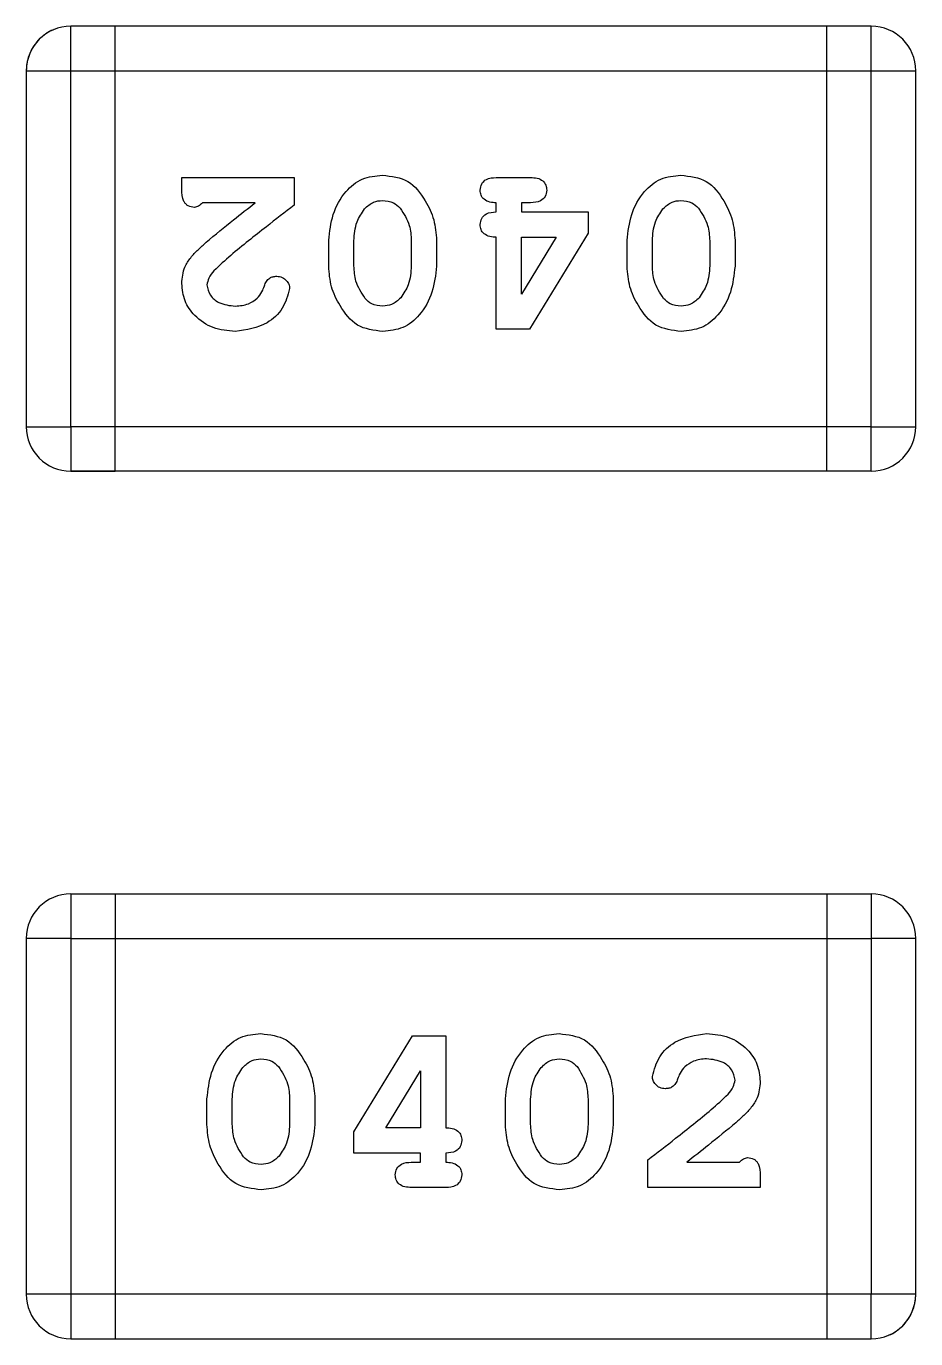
# Model space of a CAD drawing. Header units: millimetres. Extents: x 16604 to 36223, y 4309 to 8014.
# Drawn here: x 19495.865 to 19496.881, y 5306.452 to 5307.951 of the extents above; entities that cross this region are included whole.
import ezdxf

# ---------------------------------------------------------------- set-up
doc = ezdxf.new("R2010")
doc.units = ezdxf.units.MM
doc.layers.get('0').update_dxf_attribs({"lineweight": 35})

msp = doc.modelspace()

# ---------------------------------------------------------------- linework, layer by layer
at = {"color": 7, "linetype": 'Continuous', "lineweight": 25}
for p, q in [((19495.9157, 5307.4937), (19495.9157, 5307.9509)), ((19495.9665, 5307.9509), (19495.9157, 5307.9509)), ((19495.9665, 5307.9001), (19495.9665, 5307.9509)), ((19496.8301, 5307.9509), (19495.9665, 5307.9509)), ((19496.7793, 5307.9001), (19496.7793, 5307.9509)), ((19496.8301, 5307.9001), (19496.8301, 5307.9509)), ((19495.8649, 5307.9001), (19495.8649, 5307.4937)), ((19495.8649, 5307.9001), (19495.9157, 5307.9001)), ((19495.9157, 5307.9001), (19496.8301, 5307.9001)), ((19495.9665, 5307.4429), (19495.9665, 5307.9001)), ((19496.7793, 5307.4937), (19496.7793, 5307.9001)), ((19496.8301, 5307.4429), (19496.8301, 5307.9001)), ((19496.8301, 5307.9001), (19496.8809, 5307.9001)), ((19496.8809, 5307.4937), (19496.8809, 5307.9001)), ((19496.0425, 5307.7651), (19496.0425, 5307.7782)), ((19496.0425, 5307.7782), (19496.171, 5307.7782)), ((19496.171, 5307.7782), (19496.171, 5307.7467)), ((19496.4017, 5307.7782), (19496.441, 5307.7782)), ((19496.1264, 5307.7494), (19496.0661, 5307.7494)), ((19496.4017, 5307.7389), (19496.4017, 5307.7494)), ((19496.441, 5307.7494), (19496.4305, 5307.7494)), ((19496.4305, 5307.7494), (19496.4305, 5307.7389)), ((19496.4305, 5307.7389), (19496.5066, 5307.7389)), ((19496.5066, 5307.7389), (19496.5066, 5307.7148)), ((19496.5066, 5307.7148), (19496.4395, 5307.6052)), ((19496.2103, 5307.6769), (19496.2103, 5307.7065)), ((19496.2391, 5307.6773), (19496.2391, 5307.706)), ((19496.3047, 5307.706), (19496.3047, 5307.6773)), ((19496.3335, 5307.7065), (19496.3335, 5307.6769)), ((19496.4017, 5307.6052), (19496.4017, 5307.71)), ((19496.4305, 5307.645), (19496.4305, 5307.71)), ((19496.4703, 5307.71), (19496.4305, 5307.645)), ((19496.4305, 5307.71), (19496.4703, 5307.71)), ((19496.5511, 5307.6769), (19496.5511, 5307.7065)), ((19496.58, 5307.6773), (19496.58, 5307.706)), ((19496.6455, 5307.706), (19496.6455, 5307.6773)), ((19496.6744, 5307.7065), (19496.6744, 5307.6769)), ((19496.4395, 5307.6052), (19496.4017, 5307.6052)), ((19495.8649, 5307.4937), (19495.9157, 5307.4937)), ((19495.9157, 5307.4937), (19495.9157, 5307.4429)), ((19496.8301, 5307.4937), (19495.9157, 5307.4937)), ((19496.7793, 5307.4429), (19496.7793, 5307.4937)), ((19496.8301, 5307.4937), (19496.8809, 5307.4937)), ((19495.9157, 5307.4429), (19495.9665, 5307.4429)), ((19496.8301, 5307.4429), (19495.9157, 5307.4429)), ((19495.9157, 5306.9603), (19495.9157, 5306.4523)), ((19495.9157, 5306.9603), (19496.8301, 5306.9603)), ((19495.9665, 5306.9603), (19495.9665, 5306.4523)), ((19496.7793, 5306.9603), (19496.7793, 5306.4523)), ((19496.8301, 5306.9603), (19496.8301, 5306.5031)), ((19495.9157, 5306.9095), (19495.8649, 5306.9095)), ((19495.8649, 5306.9095), (19495.8649, 5306.5031)), ((19495.9157, 5306.9095), (19496.8301, 5306.9095)), ((19496.8809, 5306.9095), (19496.8301, 5306.9095)), ((19496.8809, 5306.5031), (19496.8809, 5306.9095)), ((19496.2391, 5306.6884), (19496.3062, 5306.7981)), ((19496.3062, 5306.7981), (19496.344, 5306.7981)), ((19496.344, 5306.7981), (19496.344, 5306.6932)), ((19496.2754, 5306.6932), (19496.3152, 5306.7583)), ((19496.3152, 5306.7583), (19496.3152, 5306.6932)), ((19496.0713, 5306.6968), (19496.0713, 5306.7264)), ((19496.1002, 5306.6972), (19496.1002, 5306.7259)), ((19496.1657, 5306.7259), (19496.1657, 5306.6972)), ((19496.1946, 5306.7264), (19496.1946, 5306.6968)), ((19496.4122, 5306.6968), (19496.4122, 5306.7264)), ((19496.441, 5306.6972), (19496.441, 5306.7259)), ((19496.5066, 5306.7259), (19496.5066, 5306.6972)), ((19496.5354, 5306.7264), (19496.5354, 5306.6968)), ((19496.2391, 5306.6644), (19496.2391, 5306.6884)), ((19496.3152, 5306.6932), (19496.2754, 5306.6932)), ((19496.3152, 5306.6644), (19496.2391, 5306.6644)), ((19496.3047, 5306.6539), (19496.3152, 5306.6539)), ((19496.3152, 5306.6539), (19496.3152, 5306.6644)), ((19496.344, 5306.6644), (19496.344, 5306.6539)), ((19496.5747, 5306.625), (19496.5747, 5306.6565)), ((19496.6193, 5306.6539), (19496.6796, 5306.6539)), ((19496.7032, 5306.6382), (19496.7032, 5306.625)), ((19496.344, 5306.625), (19496.3047, 5306.625)), ((19496.7032, 5306.625), (19496.5747, 5306.625)), ((19495.9157, 5306.5031), (19495.8649, 5306.5031)), ((19495.9665, 5306.5031), (19495.9157, 5306.5031)), ((19496.8301, 5306.5031), (19495.9665, 5306.5031)), ((19496.8809, 5306.5031), (19496.8301, 5306.5031)), ((19496.8301, 5306.4523), (19496.8301, 5306.5031)), ((19495.9157, 5306.4523), (19496.8301, 5306.4523))]:
    msp.add_line(p, q, dxfattribs=at)
for centre, start, end in [((19495.9157, 5307.9001), 90, 180), ((19496.8301, 5307.9001), 0, 90), ((19495.9157, 5307.4937), 180, 270), ((19496.8301, 5307.4937), 270, 0), ((19495.9157, 5306.9095), 90, 180), ((19496.8301, 5306.9095), 0, 90), ((19495.9157, 5306.5031), 180, 270), ((19496.8301, 5306.5031), 270, 0)]:
    msp.add_arc(centre, 0.0508, start, end, dxfattribs=at)
for points, knots in [([(19495.897, 5307.9473), (19495.8966, 5307.9471), (19495.8929, 5307.946), (19495.8865, 5307.942), (19495.8784, 5307.9352), (19495.8722, 5307.9269), (19495.8679, 5307.9179), (19495.8653, 5307.9087), (19495.865, 5307.9029), (19495.8649, 5307.9001)], [0, 0, 0, 0, 0.017775, 0.191787, 0.36605, 0.537057, 0.701169, 0.855769, 1, 1, 1, 1]), ([(19496.2103, 5307.7065), (19496.2114, 5307.7165), (19496.2137, 5307.7364), (19496.2273, 5307.7614), (19496.2479, 5307.7786), (19496.2638, 5307.7801), (19496.2718, 5307.7808)], [0, 0, 0, 0, 0.280233, 0.560818, 0.780182, 1, 1, 1, 1]), ([(19496.2718, 5307.7808), (19496.2821, 5307.7797), (19496.3027, 5307.7773), (19496.3204, 5307.7534), (19496.3317, 5307.7303), (19496.3329, 5307.7144), (19496.3335, 5307.7065)], [0, 0, 0, 0, 0.278665, 0.558122, 0.779114, 1, 1, 1, 1]), ([(19496.3833, 5307.7638), (19496.3837, 5307.7663), (19496.3843, 5307.7712), (19496.3913, 5307.7777), (19496.3977, 5307.778), (19496.4017, 5307.7782)], [0, 0, 0, 0, 0.280064, 0.559335, 1, 1, 1, 1]), ([(19496.441, 5307.7782), (19496.4435, 5307.7781), (19496.4484, 5307.7779), (19496.455, 5307.7751), (19496.4588, 5307.7696), (19496.4592, 5307.7657), (19496.4594, 5307.7638)], [0, 0, 0, 0, 0.280947, 0.560058, 0.77987, 1, 1, 1, 1]), ([(19496.5511, 5307.7065), (19496.5523, 5307.7165), (19496.5545, 5307.7364), (19496.5682, 5307.7614), (19496.5888, 5307.7786), (19496.6047, 5307.7801), (19496.6126, 5307.7808)], [0, 0, 0, 0, 0.280233, 0.560818, 0.780182, 1, 1, 1, 1]), ([(19496.6126, 5307.7808), (19496.6229, 5307.7797), (19496.6435, 5307.7773), (19496.6613, 5307.7534), (19496.6725, 5307.7303), (19496.6738, 5307.7144), (19496.6744, 5307.7065)], [0, 0, 0, 0, 0.278665, 0.558122, 0.779114, 1, 1, 1, 1]), ([(19496.0569, 5307.7441), (19496.0545, 5307.7444), (19496.0508, 5307.7449), (19496.047, 5307.7479), (19496.0428, 5307.7539), (19496.0426, 5307.7601), (19496.0425, 5307.7651)], [0, 0, 0, 0, 0.249198, 0.374789, 0.500587, 1, 1, 1, 1]), ([(19496.4017, 5307.7494), (19496.3992, 5307.7495), (19496.3943, 5307.7496), (19496.3878, 5307.7526), (19496.3839, 5307.7579), (19496.3835, 5307.7618), (19496.3833, 5307.7638)], [0, 0, 0, 0, 0.280975, 0.560088, 0.779862, 1, 1, 1, 1]), ([(19496.4594, 5307.7638), (19496.4591, 5307.7613), (19496.4584, 5307.7563), (19496.4514, 5307.7499), (19496.445, 5307.7496), (19496.441, 5307.7494)], [0, 0, 0, 0, 0.280041, 0.559337, 1, 1, 1, 1]), ([(19496.0661, 5307.7494), (19496.0646, 5307.7479), (19496.0621, 5307.7452), (19496.0585, 5307.7444), (19496.0569, 5307.7441)], [0, 0, 0, 0, 0.56148, 1, 1, 1, 1]), ([(19496.0704, 5307.7043), (19496.0807, 5307.7129), (19496.0992, 5307.7282), (19496.1181, 5307.7429), (19496.1264, 5307.7494)], [0, 0, 0, 0, 0.559982, 1, 1, 1, 1]), ([(19496.171, 5307.7467), (19496.1603, 5307.7385), (19496.1428, 5307.725), (19496.1187, 5307.7059), (19496.0983, 5307.6896), (19496.0856, 5307.6777), (19496.0793, 5307.6718)], [0, 0, 0, 0, 0.340031, 0.560051, 0.780068, 1, 1, 1, 1]), ([(19496.2512, 5307.7423), (19496.2545, 5307.7454), (19496.2603, 5307.751), (19496.2682, 5307.7517), (19496.2717, 5307.752)], [0, 0, 0, 0, 0.55887, 1, 1, 1, 1]), ([(19496.2717, 5307.752), (19496.2761, 5307.7516), (19496.2839, 5307.751), (19496.2895, 5307.7456), (19496.2919, 5307.7432)], [0, 0, 0, 0, 0.559767, 1, 1, 1, 1]), ([(19496.5921, 5307.7423), (19496.5953, 5307.7454), (19496.6011, 5307.751), (19496.609, 5307.7517), (19496.6126, 5307.752)], [0, 0, 0, 0, 0.55887, 1, 1, 1, 1]), ([(19496.6126, 5307.752), (19496.6169, 5307.7516), (19496.6248, 5307.751), (19496.6303, 5307.7456), (19496.6328, 5307.7432)], [0, 0, 0, 0, 0.559767, 1, 1, 1, 1]), ([(19496.2391, 5307.706), (19496.2396, 5307.7134), (19496.2406, 5307.7266), (19496.248, 5307.7375), (19496.2512, 5307.7423)], [0, 0, 0, 0, 0.559888, 1, 1, 1, 1]), ([(19496.2919, 5307.7432), (19496.2961, 5307.7368), (19496.3035, 5307.7254), (19496.3043, 5307.712), (19496.3047, 5307.706)], [0, 0, 0, 0, 0.559159, 1, 1, 1, 1]), ([(19496.3833, 5307.7245), (19496.3837, 5307.7269), (19496.3843, 5307.7319), (19496.3913, 5307.7384), (19496.3977, 5307.7387), (19496.4017, 5307.7389)], [0, 0, 0, 0, 0.2800636, 0.5593346, 1, 1, 1, 1]), ([(19496.58, 5307.706), (19496.5805, 5307.7134), (19496.5814, 5307.7266), (19496.5888, 5307.7375), (19496.5921, 5307.7423)], [0, 0, 0, 0, 0.559888, 1, 1, 1, 1]), ([(19496.6328, 5307.7432), (19496.6369, 5307.7368), (19496.6443, 5307.7254), (19496.6452, 5307.712), (19496.6455, 5307.706)], [0, 0, 0, 0, 0.559159, 1, 1, 1, 1]), ([(19496.4017, 5307.71), (19496.3992, 5307.7101), (19496.3943, 5307.7103), (19496.3878, 5307.7133), (19496.3839, 5307.7186), (19496.3835, 5307.7225), (19496.3833, 5307.7245)], [0, 0, 0, 0, 0.2809754, 0.5600884, 0.7798617, 1, 1, 1, 1]), ([(19496.0425, 5307.6571), (19496.0431, 5307.6636), (19496.0441, 5307.6744), (19496.0525, 5307.6869), (19496.0611, 5307.6959), (19496.0673, 5307.7015), (19496.0704, 5307.7043)], [0, 0, 0, 0, 0.338889, 0.558801, 0.779364, 1, 1, 1, 1]), ([(19496.0793, 5307.6718), (19496.0769, 5307.6691), (19496.0728, 5307.6644), (19496.0718, 5307.6583), (19496.0713, 5307.6556)], [0, 0, 0, 0, 0.560979, 1, 1, 1, 1]), ([(19496.2722, 5307.6025), (19496.2619, 5307.6037), (19496.2413, 5307.6061), (19496.2235, 5307.6299), (19496.2122, 5307.6531), (19496.2109, 5307.669), (19496.2103, 5307.6769)], [0, 0, 0, 0, 0.2786531, 0.5581323, 0.7791225, 1, 1, 1, 1]), ([(19496.2518, 5307.6402), (19496.2477, 5307.6466), (19496.2403, 5307.658), (19496.2395, 5307.6714), (19496.2391, 5307.6773)], [0, 0, 0, 0, 0.559235, 1, 1, 1, 1]), ([(19496.3335, 5307.6769), (19496.3324, 5307.6669), (19496.3301, 5307.6469), (19496.3165, 5307.622), (19496.296, 5307.6048), (19496.2801, 5307.6033), (19496.2722, 5307.6025)], [0, 0, 0, 0, 0.280233, 0.56078, 0.780163, 1, 1, 1, 1]), ([(19496.3047, 5307.6773), (19496.3042, 5307.6699), (19496.3033, 5307.6567), (19496.2959, 5307.6458), (19496.2926, 5307.641)], [0, 0, 0, 0, 0.5598727, 1, 1, 1, 1]), ([(19496.613, 5307.6025), (19496.6028, 5307.6037), (19496.5821, 5307.6061), (19496.5644, 5307.6299), (19496.553, 5307.6531), (19496.5518, 5307.669), (19496.5511, 5307.6769)], [0, 0, 0, 0, 0.278653, 0.558132, 0.779122, 1, 1, 1, 1]), ([(19496.5926, 5307.6402), (19496.5885, 5307.6466), (19496.5812, 5307.658), (19496.5803, 5307.6714), (19496.58, 5307.6773)], [0, 0, 0, 0, 0.5592349, 1, 1, 1, 1]), ([(19496.6744, 5307.6769), (19496.6732, 5307.6669), (19496.671, 5307.6469), (19496.6574, 5307.622), (19496.6369, 5307.6048), (19496.621, 5307.6033), (19496.613, 5307.6025)], [0, 0, 0, 0, 0.280233, 0.56078, 0.780163, 1, 1, 1, 1]), ([(19496.6455, 5307.6773), (19496.645, 5307.6699), (19496.6441, 5307.6567), (19496.6367, 5307.6458), (19496.6334, 5307.641)], [0, 0, 0, 0, 0.5598727, 1, 1, 1, 1]), ([(19496.1036, 5307.6025), (19496.095, 5307.6032), (19496.0778, 5307.6046), (19496.0576, 5307.6186), (19496.0446, 5307.6369), (19496.0432, 5307.6504), (19496.0425, 5307.6571)], [0, 0, 0, 0, 0.2802887, 0.5598365, 0.7799445, 1, 1, 1, 1]), ([(19496.0713, 5307.6556), (19496.0722, 5307.6514), (19496.074, 5307.6431), (19496.0864, 5307.6332), (19496.0972, 5307.632), (19496.1038, 5307.6314)], [0, 0, 0, 0, 0.278618, 0.559765, 1, 1, 1, 1]), ([(19496.1286, 5307.6403), (19496.1306, 5307.6427), (19496.1342, 5307.647), (19496.1361, 5307.6522), (19496.1369, 5307.6545)], [0, 0, 0, 0, 0.559298, 1, 1, 1, 1]), ([(19496.1369, 5307.6545), (19496.1375, 5307.6562), (19496.1389, 5307.6596), (19496.1424, 5307.6634), (19496.1467, 5307.6652), (19496.1496, 5307.6654), (19496.151, 5307.6655)], [0, 0, 0, 0, 0.280502, 0.559573, 0.77954, 1, 1, 1, 1]), ([(19496.151, 5307.6655), (19496.1531, 5307.6652), (19496.1573, 5307.6647), (19496.1621, 5307.6609), (19496.1652, 5307.6564), (19496.1655, 5307.6531), (19496.1657, 5307.6514)], [0, 0, 0, 0, 0.279504, 0.559316, 0.779773, 1, 1, 1, 1]), ([(19496.1657, 5307.6514), (19496.1636, 5307.6436), (19496.1592, 5307.628), (19496.1371, 5307.6074), (19496.1163, 5307.6044), (19496.1036, 5307.6025)], [0, 0, 0, 0, 0.279813, 0.560624, 1, 1, 1, 1]), ([(19496.1038, 5307.6314), (19496.1089, 5307.6318), (19496.1181, 5307.6325), (19496.1254, 5307.6379), (19496.1286, 5307.6403)], [0, 0, 0, 0, 0.559769, 1, 1, 1, 1]), ([(19496.272, 5307.6314), (19496.2676, 5307.6317), (19496.2598, 5307.6324), (19496.2542, 5307.6378), (19496.2518, 5307.6402)], [0, 0, 0, 0, 0.559719, 1, 1, 1, 1]), ([(19496.2926, 5307.641), (19496.2893, 5307.6379), (19496.2835, 5307.6323), (19496.2755, 5307.6317), (19496.272, 5307.6314)], [0, 0, 0, 0, 0.558894, 1, 1, 1, 1]), ([(19496.6128, 5307.6314), (19496.6085, 5307.6317), (19496.6007, 5307.6324), (19496.5951, 5307.6378), (19496.5926, 5307.6402)], [0, 0, 0, 0, 0.559719, 1, 1, 1, 1]), ([(19496.6334, 5307.641), (19496.6302, 5307.6379), (19496.6243, 5307.6323), (19496.6164, 5307.6317), (19496.6128, 5307.6314)], [0, 0, 0, 0, 0.558894, 1, 1, 1, 1]), ([(19496.0713, 5306.7264), (19496.0725, 5306.7363), (19496.0747, 5306.7563), (19496.0883, 5306.7812), (19496.1088, 5306.7985), (19496.1247, 5306.8), (19496.1327, 5306.8007)], [0, 0, 0, 0, 0.2802329, 0.5607804, 0.7801634, 1, 1, 1, 1]), ([(19496.1327, 5306.8007), (19496.143, 5306.7995), (19496.1636, 5306.7972), (19496.1813, 5306.7733), (19496.1927, 5306.7502), (19496.1939, 5306.7343), (19496.1946, 5306.7264)], [0, 0, 0, 0, 0.2786531, 0.5581323, 0.7791225, 1, 1, 1, 1]), ([(19496.4122, 5306.7264), (19496.4133, 5306.7363), (19496.4156, 5306.7563), (19496.4292, 5306.7812), (19496.4497, 5306.7985), (19496.4656, 5306.8), (19496.4735, 5306.8007)], [0, 0, 0, 0, 0.280233, 0.56078, 0.780163, 1, 1, 1, 1]), ([(19496.4735, 5306.8007), (19496.4838, 5306.7995), (19496.5044, 5306.7972), (19496.5222, 5306.7733), (19496.5335, 5306.7502), (19496.5348, 5306.7343), (19496.5354, 5306.7264)], [0, 0, 0, 0, 0.278653, 0.558132, 0.779122, 1, 1, 1, 1]), ([(19496.58, 5306.7518), (19496.5821, 5306.7596), (19496.5865, 5306.7752), (19496.6086, 5306.7959), (19496.6294, 5306.7989), (19496.6421, 5306.8007)], [0, 0, 0, 0, 0.279813, 0.560624, 1, 1, 1, 1]), ([(19496.6421, 5306.8007), (19496.6507, 5306.8), (19496.6679, 5306.7986), (19496.6881, 5306.7847), (19496.7011, 5306.7663), (19496.7025, 5306.7528), (19496.7032, 5306.7461)], [0, 0, 0, 0, 0.280289, 0.559837, 0.779945, 1, 1, 1, 1]), ([(19496.1123, 5306.7622), (19496.1155, 5306.7653), (19496.1214, 5306.7709), (19496.1293, 5306.7716), (19496.1329, 5306.7719)], [0, 0, 0, 0, 0.558894, 1, 1, 1, 1]), ([(19496.1329, 5306.7719), (19496.1372, 5306.7715), (19496.145, 5306.7708), (19496.1506, 5306.7654), (19496.1531, 5306.7631)], [0, 0, 0, 0, 0.559719, 1, 1, 1, 1]), ([(19496.4531, 5306.7622), (19496.4564, 5306.7653), (19496.4622, 5306.7709), (19496.4702, 5306.7716), (19496.4737, 5306.7719)], [0, 0, 0, 0, 0.558894, 1, 1, 1, 1]), ([(19496.4737, 5306.7719), (19496.4781, 5306.7715), (19496.4859, 5306.7708), (19496.4915, 5306.7654), (19496.494, 5306.7631)], [0, 0, 0, 0, 0.559719, 1, 1, 1, 1]), ([(19496.6419, 5306.7719), (19496.6368, 5306.7715), (19496.6276, 5306.7707), (19496.6203, 5306.7653), (19496.6171, 5306.7629)], [0, 0, 0, 0, 0.559769, 1, 1, 1, 1]), ([(19496.6744, 5306.7477), (19496.6735, 5306.7518), (19496.6717, 5306.7601), (19496.6593, 5306.7701), (19496.6485, 5306.7712), (19496.6419, 5306.7719)], [0, 0, 0, 0, 0.2786179, 0.5597653, 1, 1, 1, 1]), ([(19496.1002, 5306.7259), (19496.1007, 5306.7333), (19496.1016, 5306.7465), (19496.109, 5306.7574), (19496.1123, 5306.7622)], [0, 0, 0, 0, 0.559873, 1, 1, 1, 1]), ([(19496.1531, 5306.7631), (19496.1572, 5306.7567), (19496.1645, 5306.7453), (19496.1654, 5306.7318), (19496.1657, 5306.7259)], [0, 0, 0, 0, 0.559235, 1, 1, 1, 1]), ([(19496.441, 5306.7259), (19496.4415, 5306.7333), (19496.4424, 5306.7465), (19496.4498, 5306.7574), (19496.4531, 5306.7622)], [0, 0, 0, 0, 0.559873, 1, 1, 1, 1]), ([(19496.494, 5306.7631), (19496.498, 5306.7567), (19496.5054, 5306.7453), (19496.5062, 5306.7318), (19496.5066, 5306.7259)], [0, 0, 0, 0, 0.559235, 1, 1, 1, 1]), ([(19496.6171, 5306.7629), (19496.6151, 5306.7605), (19496.6115, 5306.7563), (19496.6096, 5306.751), (19496.6088, 5306.7487)], [0, 0, 0, 0, 0.559298, 1, 1, 1, 1]), ([(19496.5947, 5306.7378), (19496.5926, 5306.738), (19496.5884, 5306.7385), (19496.5836, 5306.7423), (19496.5805, 5306.7469), (19496.5802, 5306.7502), (19496.58, 5306.7518)], [0, 0, 0, 0, 0.279504, 0.559316, 0.779773, 1, 1, 1, 1]), ([(19496.6088, 5306.7487), (19496.6082, 5306.747), (19496.6068, 5306.7437), (19496.6033, 5306.7399), (19496.599, 5306.738), (19496.5961, 5306.7379), (19496.5947, 5306.7378)], [0, 0, 0, 0, 0.280502, 0.559573, 0.77954, 1, 1, 1, 1]), ([(19496.6664, 5306.7315), (19496.6688, 5306.7341), (19496.6729, 5306.7388), (19496.6739, 5306.745), (19496.6744, 5306.7477)], [0, 0, 0, 0, 0.560979, 1, 1, 1, 1]), ([(19496.7032, 5306.7461), (19496.7026, 5306.7396), (19496.7016, 5306.7289), (19496.6932, 5306.7163), (19496.6846, 5306.7073), (19496.6784, 5306.7017), (19496.6753, 5306.6989)], [0, 0, 0, 0, 0.3388885, 0.558801, 0.7793644, 1, 1, 1, 1]), ([(19496.5747, 5306.6565), (19496.5854, 5306.6647), (19496.6029, 5306.6782), (19496.627, 5306.6974), (19496.6474, 5306.7137), (19496.6601, 5306.7255), (19496.6664, 5306.7315)], [0, 0, 0, 0, 0.340031, 0.560051, 0.780068, 1, 1, 1, 1]), ([(19496.1331, 5306.6224), (19496.1228, 5306.6236), (19496.1022, 5306.6259), (19496.0844, 5306.6498), (19496.0732, 5306.673), (19496.0719, 5306.6888), (19496.0713, 5306.6968)], [0, 0, 0, 0, 0.278665, 0.558122, 0.779114, 1, 1, 1, 1]), ([(19496.1129, 5306.6601), (19496.1088, 5306.6664), (19496.1014, 5306.6778), (19496.1005, 5306.6913), (19496.1002, 5306.6972)], [0, 0, 0, 0, 0.559159, 1, 1, 1, 1]), ([(19496.1946, 5306.6968), (19496.1934, 5306.6868), (19496.1912, 5306.6668), (19496.1775, 5306.6418), (19496.1569, 5306.6247), (19496.141, 5306.6232), (19496.1331, 5306.6224)], [0, 0, 0, 0, 0.280233, 0.560818, 0.780182, 1, 1, 1, 1]), ([(19496.1657, 5306.6972), (19496.1652, 5306.6898), (19496.1643, 5306.6766), (19496.1569, 5306.6657), (19496.1536, 5306.6609)], [0, 0, 0, 0, 0.559888, 1, 1, 1, 1]), ([(19496.4739, 5306.6224), (19496.4636, 5306.6236), (19496.443, 5306.6259), (19496.4253, 5306.6498), (19496.414, 5306.673), (19496.4128, 5306.6888), (19496.4122, 5306.6968)], [0, 0, 0, 0, 0.278665, 0.558122, 0.779114, 1, 1, 1, 1]), ([(19496.4538, 5306.6601), (19496.4496, 5306.6664), (19496.4422, 5306.6778), (19496.4414, 5306.6913), (19496.441, 5306.6972)], [0, 0, 0, 0, 0.559159, 1, 1, 1, 1]), ([(19496.5354, 5306.6968), (19496.5343, 5306.6868), (19496.532, 5306.6668), (19496.5184, 5306.6418), (19496.4978, 5306.6247), (19496.4819, 5306.6232), (19496.4739, 5306.6224)], [0, 0, 0, 0, 0.280233, 0.560818, 0.780182, 1, 1, 1, 1]), ([(19496.5066, 5306.6972), (19496.5061, 5306.6898), (19496.5051, 5306.6766), (19496.4977, 5306.6657), (19496.4945, 5306.6609)], [0, 0, 0, 0, 0.559888, 1, 1, 1, 1]), ([(19496.6753, 5306.6989), (19496.665, 5306.6904), (19496.6465, 5306.6751), (19496.6276, 5306.6604), (19496.6193, 5306.6539)], [0, 0, 0, 0, 0.559982, 1, 1, 1, 1]), ([(19496.344, 5306.6932), (19496.3465, 5306.6931), (19496.3514, 5306.6929), (19496.3579, 5306.69), (19496.3618, 5306.6846), (19496.3622, 5306.6807), (19496.3624, 5306.6788)], [0, 0, 0, 0, 0.280975, 0.560088, 0.779862, 1, 1, 1, 1]), ([(19496.3624, 5306.6788), (19496.362, 5306.6763), (19496.3614, 5306.6713), (19496.3544, 5306.6649), (19496.348, 5306.6646), (19496.344, 5306.6644)], [0, 0, 0, 0, 0.280064, 0.559335, 1, 1, 1, 1]), ([(19496.1331, 5306.6513), (19496.1288, 5306.6516), (19496.1209, 5306.6523), (19496.1154, 5306.6577), (19496.1129, 5306.6601)], [0, 0, 0, 0, 0.559767, 1, 1, 1, 1]), ([(19496.1536, 5306.6609), (19496.1504, 5306.6578), (19496.1446, 5306.6522), (19496.1367, 5306.6516), (19496.1331, 5306.6513)], [0, 0, 0, 0, 0.55887, 1, 1, 1, 1]), ([(19496.2863, 5306.6395), (19496.2866, 5306.6419), (19496.2873, 5306.6469), (19496.2943, 5306.6534), (19496.3007, 5306.6537), (19496.3047, 5306.6539)], [0, 0, 0, 0, 0.280041, 0.559337, 1, 1, 1, 1]), ([(19496.344, 5306.6539), (19496.3465, 5306.6538), (19496.3514, 5306.6536), (19496.3579, 5306.6507), (19496.3618, 5306.6453), (19496.3622, 5306.6414), (19496.3624, 5306.6395)], [0, 0, 0, 0, 0.280975, 0.560088, 0.779862, 1, 1, 1, 1]), ([(19496.474, 5306.6513), (19496.4696, 5306.6516), (19496.4618, 5306.6523), (19496.4562, 5306.6577), (19496.4538, 5306.6601)], [0, 0, 0, 0, 0.559767, 1, 1, 1, 1]), ([(19496.4945, 5306.6609), (19496.4912, 5306.6578), (19496.4854, 5306.6522), (19496.4775, 5306.6516), (19496.474, 5306.6513)], [0, 0, 0, 0, 0.55887, 1, 1, 1, 1]), ([(19496.6796, 5306.6539), (19496.6811, 5306.6554), (19496.6836, 5306.6581), (19496.6872, 5306.6588), (19496.6888, 5306.6591)], [0, 0, 0, 0, 0.56148, 1, 1, 1, 1]), ([(19496.6888, 5306.6591), (19496.6912, 5306.6588), (19496.6949, 5306.6584), (19496.6987, 5306.6553), (19496.7029, 5306.6494), (19496.7031, 5306.6431), (19496.7032, 5306.6382)], [0, 0, 0, 0, 0.249198, 0.374789, 0.500587, 1, 1, 1, 1]), ([(19496.3047, 5306.625), (19496.3022, 5306.6251), (19496.2973, 5306.6253), (19496.2907, 5306.6282), (19496.2869, 5306.6336), (19496.2865, 5306.6375), (19496.2863, 5306.6395)], [0, 0, 0, 0, 0.280947, 0.560058, 0.77987, 1, 1, 1, 1]), ([(19496.3624, 5306.6395), (19496.362, 5306.637), (19496.3614, 5306.632), (19496.3544, 5306.6255), (19496.348, 5306.6252), (19496.344, 5306.625)], [0, 0, 0, 0, 0.280064, 0.559335, 1, 1, 1, 1]), ([(19496.8487, 5306.456), (19496.8491, 5306.4561), (19496.8528, 5306.4572), (19496.8592, 5306.4613), (19496.8673, 5306.468), (19496.8735, 5306.4763), (19496.8778, 5306.4853), (19496.8804, 5306.4945), (19496.8807, 5306.5003), (19496.8809, 5306.5031)], [0, 0, 0, 0, 0.017775, 0.191787, 0.36605, 0.537057, 0.701169, 0.855769, 1, 1, 1, 1])]:
    msp.add_open_spline(points, degree=3, knots=knots, dxfattribs=at)

doc.saveas('drawing.dxf')
